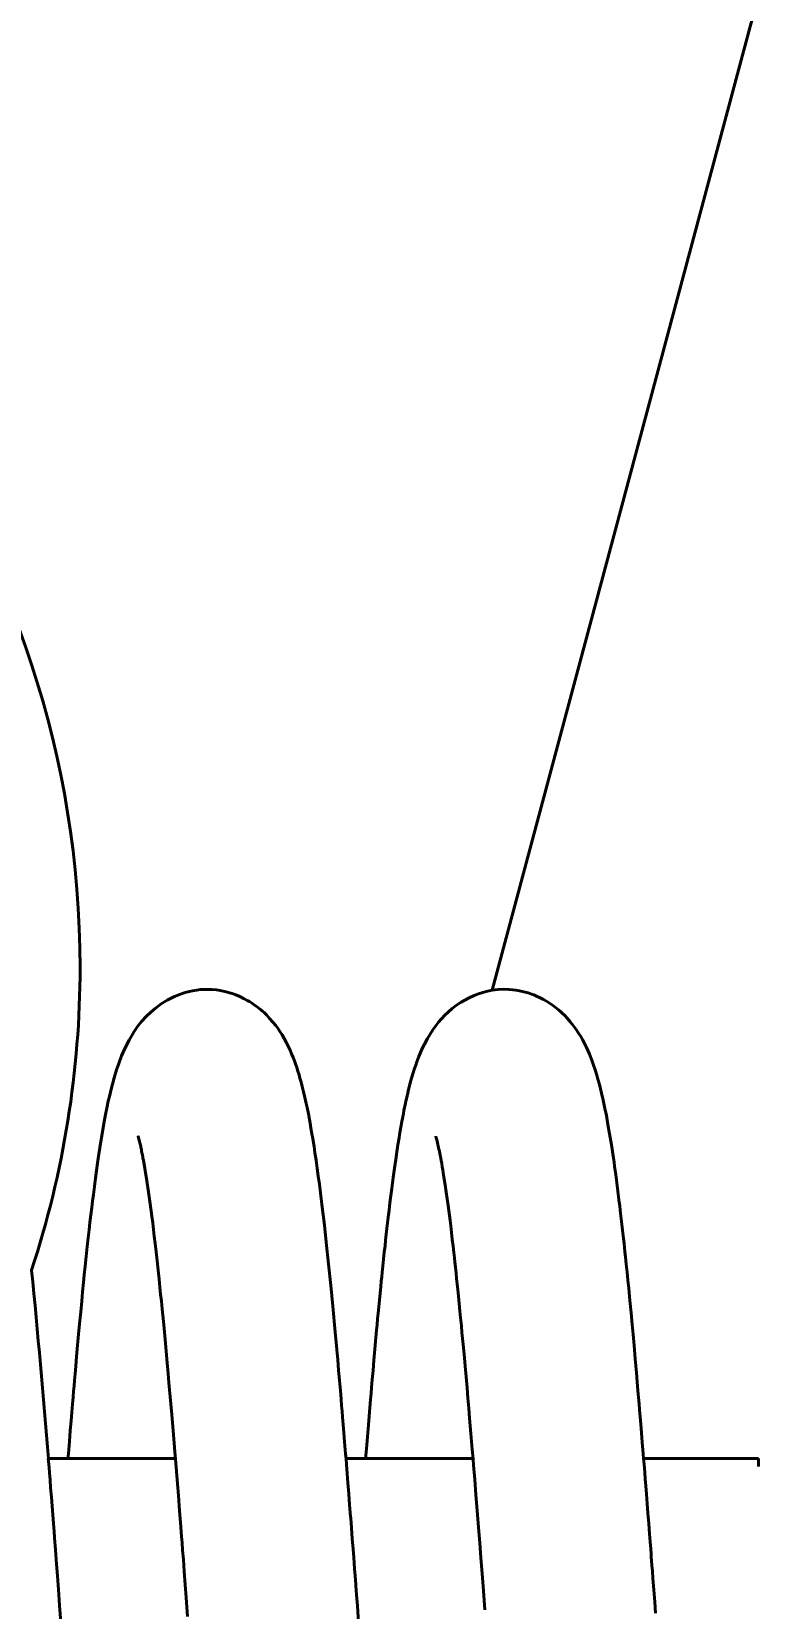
# Model space of a CAD drawing. Header units: millimetres. Extents: x 15 to 415, y 5 to 292.
# Drawn here: x 129.122 to 130.811, y 86.922 to 90.585 of the extents above; entities that cross this region are included whole.
import ezdxf

# ---------------------------------------------------------------- set-up
doc = ezdxf.new("R2010")
doc.units = ezdxf.units.MM
doc.layers.add('Annotations', color=7, linetype='Continuous')
doc.layers.add('Geometries', color=7, linetype='Continuous')
doc.styles.add('Shapr4', font='txt', dxfattribs={"height": 3.3495})
doc.dimstyles.new('ISO-25', dxfattribs={"dimtxt": 2.5, "dimasz": 2.5, "dimexe": 1.25, "dimexo": 0.625, "dimtad": 1, "dimtxsty": 'Standard', "dimcen": 2.5, "dimadec": 0, "dimazin": 0, "dimtfac": 1, "dimtmove": 0, "dimatfit": 3, "dimfxl": 1, "dimarcsym": 0})

# ---------------------------------------------------------------- blocks, each defined once
blk = doc.blocks.new('*D4')
at = {"layer": 'Annotations', "color": 0, "linetype": 'Continuous', "lineweight": 15}
for p, q in [((126.8836, 146.2799), (154.0833, 146.2799)), ((152.8333, 143.7799), (152.8333, 69.5821)), ((113.9652, 67.0821), (154.0833, 67.0821))]:
    blk.add_line(p, q, dxfattribs=at)
at = {"layer": 'Annotations', "color": 0}
for points in [[(153.2499, 143.7799), (152.4166, 143.7799), (152.8333, 146.2799)], [(152.4166, 69.5821), (153.2499, 69.5821), (152.8333, 67.0821)]]:
    blk.add_solid(points, dxfattribs=at)
at = {"layer": 'Defpoints', "color": 0}
for p in [(126.2586, 146.2799), (113.3402, 67.0821), (152.8333, 67.0821)]:
    blk.add_point(p, dxfattribs=at)
at = {"layer": 'Annotations', "color": 0, "lineweight": 15, "insert": (150.1395, 103.8507), "char_height": 3.3495, "attachment_point": 5, "rotation": 90, "style": 'Shapr4'}
blk.add_mtext('\\A1;158,4', dxfattribs=at)

msp = doc.modelspace()

# ---------------------------------------------------------------- linework, layer by layer
at = {"layer": 'Geometries', "linetype": 'Continuous', "lineweight": 40}
for p, q in [((130.1923, 88.358), (131.8371, 94.4968)), ((129.1614, 87.2705), (129.2071, 87.2705)), ((129.2071, 87.2705), (129.4565, 87.2705)), ((129.8528, 87.2705), (129.8985, 87.2705)), ((129.8985, 87.2705), (130.1479, 87.2705)), ((130.5442, 87.2705), (130.8109, 87.2705)), ((130.8109, 87.2523), (130.8109, 87.2705)), ((130.8109, 87.2528), (130.8109, 87.2592))]:
    msp.add_line(p, q, dxfattribs=at)
at = {"layer": 'Geometries', "linetype": 'Continuous', "lineweight": 40, "flags": 128}
for points in [[(129.8529, 87.27), (129.8519, 87.2819), (129.8497, 87.3093), (129.8479, 87.3305), (129.8464, 87.3498), (129.845, 87.3667), (129.8438, 87.3804), (129.8427, 87.3932), (129.8415, 87.4082), (129.8397, 87.4286), (129.8377, 87.4519), (129.8357, 87.4759), (129.8336, 87.4997), (129.8277, 87.5642), (129.8221, 87.6246), (129.8175, 87.6723), (129.8124, 87.7223), (129.807, 87.7732), (129.8026, 87.8128), (129.7969, 87.8608), (129.791, 87.9079), (129.7885, 87.9265), (129.786, 87.9444), (129.7833, 87.9639), (129.7808, 87.9807), (129.7786, 87.9949), (129.7772, 88.004), (129.7756, 88.0135), (129.7738, 88.0247), (129.7715, 88.038), (129.7694, 88.0495), (129.7678, 88.0583), (129.7654, 88.0709), (129.7625, 88.0857), (129.7605, 88.0953), (129.7574, 88.1092), (129.7544, 88.122), (129.7514, 88.1343), (129.7488, 88.1443), (129.746, 88.1542), (129.7439, 88.1616), (129.7412, 88.1702), (129.7384, 88.179), (129.7355, 88.1874), (129.733, 88.1943), (129.7301, 88.2017), (129.7266, 88.2105), (129.7228, 88.2192), (129.7201, 88.225), (129.7168, 88.2317), (129.7136, 88.2379), (129.7092, 88.2461), (129.7043, 88.2544), (129.6993, 88.2622), (129.6942, 88.2697), (129.6895, 88.2762), (129.6832, 88.2842), (129.6755, 88.2929), (129.6687, 88.3001), (129.6624, 88.3061), (129.6588, 88.3094), (129.654, 88.3135), (129.6471, 88.3191), (129.6395, 88.3246), (129.6333, 88.3288), (129.6286, 88.3317), (129.6236, 88.3346), (129.6165, 88.3385), (129.6066, 88.3434), (129.5966, 88.3475), (129.5882, 88.3506), (129.5822, 88.3525), (129.5743, 88.3547), (129.5606, 88.3576), (129.552, 88.3589), (129.5414, 88.3599), (129.5291, 88.3602), (129.5195, 88.3599), (129.5143, 88.3595), (129.5065, 88.3586), (129.4964, 88.357), (129.489, 88.3554), (129.4795, 88.3529), (129.4686, 88.3494), (129.4543, 88.3436), (129.4376, 88.3352), (129.4237, 88.3266), (129.4092, 88.3158), (129.3985, 88.3067), (129.3893, 88.2977), (129.3781, 88.2853), (129.3689, 88.2736), (129.3611, 88.2625), (129.3491, 88.2425), (129.3393, 88.2232), (129.3317, 88.2059), (129.3249, 88.1881), (129.3198, 88.173), (129.3143, 88.1547), (129.3103, 88.1403), (129.3072, 88.1283), (129.3039, 88.1146), (129.3007, 88.1005), (129.2973, 88.0845), (129.2952, 88.0738), (129.292, 88.0572), (129.2897, 88.0441), (129.2871, 88.0295), (129.2841, 88.0115), (129.2811, 87.9924), (129.2781, 87.9727), (129.2757, 87.9562), (129.2733, 87.9396), (129.2709, 87.9215), (129.2683, 87.9023), (129.266, 87.8838), (129.2641, 87.8687), (129.2622, 87.8534), (129.2602, 87.8368), (129.2581, 87.8191), (129.2562, 87.802), (129.2541, 87.7831), (129.2519, 87.7627), (129.2494, 87.7396), (129.2471, 87.7174), (129.245, 87.6973), (129.2432, 87.6791), (129.2411, 87.6577), (129.239, 87.6364), (129.2366, 87.6114), (129.234, 87.5834), (129.2318, 87.5596), (129.2294, 87.5336), (129.2271, 87.5074), (129.2251, 87.4848), (129.2235, 87.4672), (129.2222, 87.4521), (129.2211, 87.4396), (129.2201, 87.4274), (129.2189, 87.4131), (129.2175, 87.3967), (129.2159, 87.3781), (129.2143, 87.3584), (129.2124, 87.3358), (129.2103, 87.3103), (129.208, 87.2821), (129.207, 87.27)], [(130.1922, 88.358), (130.1922, 88.358), (130.1786, 88.3552), (130.1683, 88.3524), (130.1607, 88.3499), (130.1507, 88.3461), (130.1389, 88.3407), (130.1286, 88.3353), (130.12, 88.3302), (130.1098, 88.3233), (130.0995, 88.3155), (130.0903, 88.3075), (130.0823, 88.2999), (130.0745, 88.2917), (130.0678, 88.2838), (130.0607, 88.2748), (130.0544, 88.266), (130.0483, 88.2565), (130.0422, 88.2464), (130.0351, 88.2331), (130.0301, 88.2229), (130.0261, 88.2139), (130.0221, 88.2041), (130.0174, 88.1918), (130.0147, 88.1845), (130.0121, 88.1765), (130.0082, 88.1641), (130.0051, 88.1536), (130.0022, 88.1432), (129.9996, 88.1331), (129.9974, 88.1242), (129.9962, 88.119), (129.9947, 88.1126), (129.9932, 88.1059), (129.992, 88.1003), (129.991, 88.096), (129.9901, 88.0918), (129.989, 88.086), (129.9875, 88.0787), (129.9861, 88.0715), (129.9849, 88.0652), (129.9839, 88.0599), (129.9829, 88.0544), (129.9817, 88.0483), (129.9803, 88.0403), (129.9788, 88.0313), (129.9773, 88.0227), (129.9761, 88.0153), (129.9735, 87.9994), (129.971, 87.9832), (129.9684, 87.9652), (129.9655, 87.9453), (129.9625, 87.9229), (129.9592, 87.8979), (129.9571, 87.8817), (129.955, 87.8644), (129.9529, 87.8472), (129.951, 87.8314), (129.9494, 87.818), (129.9479, 87.805), (129.9464, 87.7914), (129.9449, 87.7777), (129.9435, 87.7648), (129.9418, 87.7496), (129.9401, 87.7333), (129.9385, 87.7177), (129.937, 87.7036), (129.9359, 87.6925), (129.9349, 87.6822), (129.9336, 87.6695), (129.9321, 87.6545), (129.9306, 87.6387), (129.9291, 87.6233), (129.9277, 87.6085), (129.9264, 87.5948), (129.9252, 87.5822), (129.924, 87.5684), (129.9224, 87.552), (129.92, 87.5249), (129.9177, 87.4989), (129.9156, 87.4751), (129.9137, 87.4539), (129.9122, 87.4353), (129.911, 87.4223), (129.9098, 87.4073), (129.9083, 87.3895), (129.9066, 87.3692), (129.9049, 87.3487), (129.9003, 87.2935), (129.8985, 87.2701)], [(130.5443, 87.2698), (130.5433, 87.2821), (130.5412, 87.3079), (130.5393, 87.3307), (130.5377, 87.3504), (130.5363, 87.3674), (130.535, 87.3834), (130.5337, 87.398), (130.5325, 87.412), (130.5311, 87.4288), (130.5294, 87.4487), (130.5275, 87.4699), (130.5247, 87.5021), (130.522, 87.533), (130.5196, 87.5586), (130.5175, 87.582), (130.515, 87.6088), (130.5122, 87.6374), (130.5095, 87.6658), (130.5076, 87.6848), (130.5057, 87.7035), (130.5038, 87.7221), (130.502, 87.7394), (130.5008, 87.7509), (130.4997, 87.7604), (130.4987, 87.7702), (130.4974, 87.7819), (130.4953, 87.8009), (130.493, 87.8209), (130.4908, 87.8396), (130.4888, 87.8565), (130.487, 87.8716), (130.4845, 87.8914), (130.482, 87.9111), (130.4794, 87.9303), (130.4768, 87.949), (130.4755, 87.9586), (130.4741, 87.9682), (130.4726, 87.9783), (130.471, 87.9888), (130.4694, 87.9992), (130.4681, 88.0075), (130.4652, 88.0247), (130.4614, 88.0465), (130.4576, 88.0671), (130.4543, 88.0837), (130.4503, 88.1028), (130.4465, 88.1193), (130.4415, 88.1395), (130.4381, 88.152), (130.4355, 88.161), (130.4317, 88.173), (130.4273, 88.1862), (130.4238, 88.1957), (130.4183, 88.2097), (130.4127, 88.2223), (130.4061, 88.2359), (130.4019, 88.2437), (130.398, 88.2504), (130.3929, 88.2588), (130.3873, 88.2672), (130.3805, 88.2766), (130.3745, 88.2842), (130.367, 88.2928), (130.3601, 88.3001), (130.3557, 88.3043), (130.3518, 88.308), (130.3468, 88.3123), (130.339, 88.3186), (130.3324, 88.3236), (130.3256, 88.3282), (130.3187, 88.3325), (130.3117, 88.3366), (130.3038, 88.3407), (130.2953, 88.3446), (130.2893, 88.3471), (130.2841, 88.3491), (130.276, 88.3519), (130.2656, 88.3548), (130.2555, 88.3571), (130.2474, 88.3585), (130.2399, 88.3594), (130.2312, 88.3601), (130.218, 88.3604), (130.2063, 88.3598), (130.1922, 88.358)], [(129.3698, 88.0195), (129.3699, 88.0193), (129.37, 88.0189), (129.3702, 88.0183), (129.3708, 88.016), (129.3719, 88.0123), (129.373, 88.0078), (129.3735, 88.0059), (129.374, 88.0039), (129.3745, 88.0016), (129.3753, 87.9982), (129.376, 87.995), (129.3765, 87.9929), (129.3769, 87.9908), (129.3775, 87.9881), (129.3782, 87.9847), (129.3789, 87.9809), (129.3795, 87.9779), (129.38, 87.9753), (129.3806, 87.9723), (129.3813, 87.9685), (129.3823, 87.9634), (129.3832, 87.9582), (129.3839, 87.9543), (129.3864, 87.9398), (129.3903, 87.9156), (129.3942, 87.8894), (129.398, 87.8624), (129.4018, 87.8335), (129.4038, 87.8177), (129.4057, 87.802), (129.4076, 87.7868), (129.4095, 87.7703), (129.4117, 87.751), (129.4141, 87.7295), (129.4164, 87.7083), (129.4187, 87.6873), (129.4206, 87.6685), (129.4223, 87.6519), (129.4239, 87.6359), (129.4257, 87.6177), (129.4278, 87.5965), (129.4301, 87.5728), (129.4325, 87.5472), (129.435, 87.5202), (129.4375, 87.4932), (129.4397, 87.4685), (129.4417, 87.4463), (129.4445, 87.4142), (129.448, 87.373), (129.452, 87.3256), (129.456, 87.277), (129.4565, 87.2703)], [(130.0614, 88.0191), (130.0615, 88.0187), (130.0615, 88.0186), (130.0619, 88.0173), (130.0625, 88.0153), (130.0631, 88.0131), (130.0638, 88.0106), (130.0645, 88.0077), (130.0654, 88.0039), (130.0664, 87.9999), (130.0672, 87.9962), (130.068, 87.9925), (130.0687, 87.9891), (130.0697, 87.9842), (130.0707, 87.9794), (130.0715, 87.9754), (130.0722, 87.9719), (130.073, 87.9677), (130.0739, 87.9628), (130.0752, 87.9556), (130.0765, 87.9477), (130.0777, 87.9407), (130.0787, 87.9351), (130.0788, 87.9345)], [(130.0788, 87.9345), (130.0795, 87.9298), (130.0811, 87.9196), (130.0832, 87.9061), (130.0856, 87.8895), (130.0878, 87.8739), (130.09, 87.8583), (130.0916, 87.8463), (130.093, 87.8349), (130.0945, 87.8237), (130.0961, 87.8108), (130.098, 87.7952), (130.0998, 87.7796), (130.1016, 87.7639), (130.1033, 87.749), (130.1047, 87.7364), (130.1058, 87.7263), (130.1071, 87.7147), (130.1086, 87.7009), (130.1099, 87.6888), (130.1112, 87.6759), (130.1126, 87.6624), (130.1141, 87.6477), (130.1158, 87.6305), (130.1176, 87.6129), (130.1191, 87.5974), (130.1209, 87.5789), (130.1223, 87.5634), (130.1237, 87.5491), (130.125, 87.5356), (130.1263, 87.5208), (130.1279, 87.5042), (130.1296, 87.485), (130.1318, 87.4606), (130.134, 87.435), (130.1361, 87.411), (130.1381, 87.3877), (130.1401, 87.3646), (130.1431, 87.3291), (130.1462, 87.2914), (130.148, 87.27)], [(129.1842, 86.9763), (129.1825, 86.9986), (129.1805, 87.0256), (129.1788, 87.0473), (129.1779, 87.059), (129.1772, 87.0684), (129.1766, 87.0761), (129.1758, 87.0868), (129.1747, 87.1015), (129.1732, 87.12), (129.1717, 87.1398), (129.1701, 87.1602), (129.1685, 87.181), (129.1668, 87.2023), (129.1653, 87.2212), (129.1641, 87.2371), (129.163, 87.2501), (129.1619, 87.264), (129.1614, 87.2702)], [(129.4565, 87.2703), (129.4597, 87.2308), (129.4634, 87.1848), (129.4662, 87.1494), (129.4691, 87.1127), (129.4701, 87.0997), (129.4708, 87.0899), (129.4714, 87.0829), (129.472, 87.0745), (129.4733, 87.0579), (129.475, 87.0358), (129.4771, 87.0082), (129.4794, 86.9775), (129.4817, 86.9481), (129.485, 86.9036)], [(129.8637, 87.132), (129.8634, 87.1363), (129.8613, 87.1631), (129.8593, 87.189), (129.8573, 87.2141), (129.8556, 87.2356), (129.8539, 87.257), (129.8529, 87.27)], [(130.148, 87.27), (130.1491, 87.2556), (130.1518, 87.2222), (130.1547, 87.1866), (130.1576, 87.1501), (130.1606, 87.1108), (130.1634, 87.0745), (130.1661, 87.0404), (130.1689, 87.0035), (130.1719, 86.9631), (130.1752, 86.9192)], [(130.5719, 86.9117), (130.5699, 86.9381), (130.5678, 86.9657), (130.5658, 86.9922), (130.5646, 87.0088), (130.5635, 87.0225), (130.5627, 87.0334), (130.5621, 87.0414), (130.5615, 87.0494), (130.5606, 87.0613), (130.5594, 87.077), (130.5579, 87.096), (130.5561, 87.12), (130.5543, 87.1434), (130.5525, 87.1662), (130.5508, 87.1881), (130.5493, 87.2073), (130.548, 87.2236), (130.5468, 87.2383), (130.5453, 87.2577), (130.5443, 87.2698)], [(129.8756, 86.9759), (129.8755, 86.9781), (129.874, 86.9982), (129.8727, 87.0146), (129.8718, 87.0273), (129.8707, 87.0409), (129.8693, 87.0602), (129.8674, 87.0845), (129.8654, 87.1101), (129.8637, 87.132)], [(129.1906, 86.891), (129.1877, 86.929), (129.1849, 86.9663), (129.1842, 86.9763)], [(129.8821, 86.8888), (129.8792, 86.9282), (129.8773, 86.9541), (129.8756, 86.9759)]]:
    msp.add_lwpolyline(points, dxfattribs=at)
at = {"layer": 'Geometries', "linetype": 'Continuous', "lineweight": 40}
for centre, radius, start, end in [((126.9851, 88.4113), 2.25, 0, 72.0286), ((126.9851, 88.4113), 2.25, 341.7891, 0), ((108.4021, 85.6408), 20.8232, 4.48772, 5.69818)]:
    msp.add_arc(centre, radius, start, end, dxfattribs=at)

# ---------------------------------------------------------------- dimensions: what is measured, and where the dimension line sits
at = {"layer": 'Annotations', "linetype": 'Continuous', "lineweight": 15}
dim = msp.add_linear_dim(base=(152.8333, 67.0821), p1=(126.2586, 146.2799), p2=(113.3402, 67.0821), angle=270, dimstyle='ISO-25', override={"dimscale": 1, "dimgap": 0.7, "dimdec": 2, "dimlfac": 2, "dimrnd": 0.01, "dimzin": 8, "dimdsep": 44, "dimtxsty": 'Shapr4', "dimse1": 0, "dimse2": 0, "dimadec": 2, "dimtol": 0, "dimlim": 0, "dimtp": 0, "dimtm": 0, "dimtfac": 0.6, "dimtdec": 8, "dimfrac": 2, "dimtolj": 1, "dimlwd": 15, "dimlwe": 15}, dxfattribs=at)
dim.commit()
dim.dimension.update_dxf_attribs({"geometry": '*D4', "text_midpoint": (152.8333, 103.8507), "dimtype": 160})

doc.saveas('drawing.dxf')
